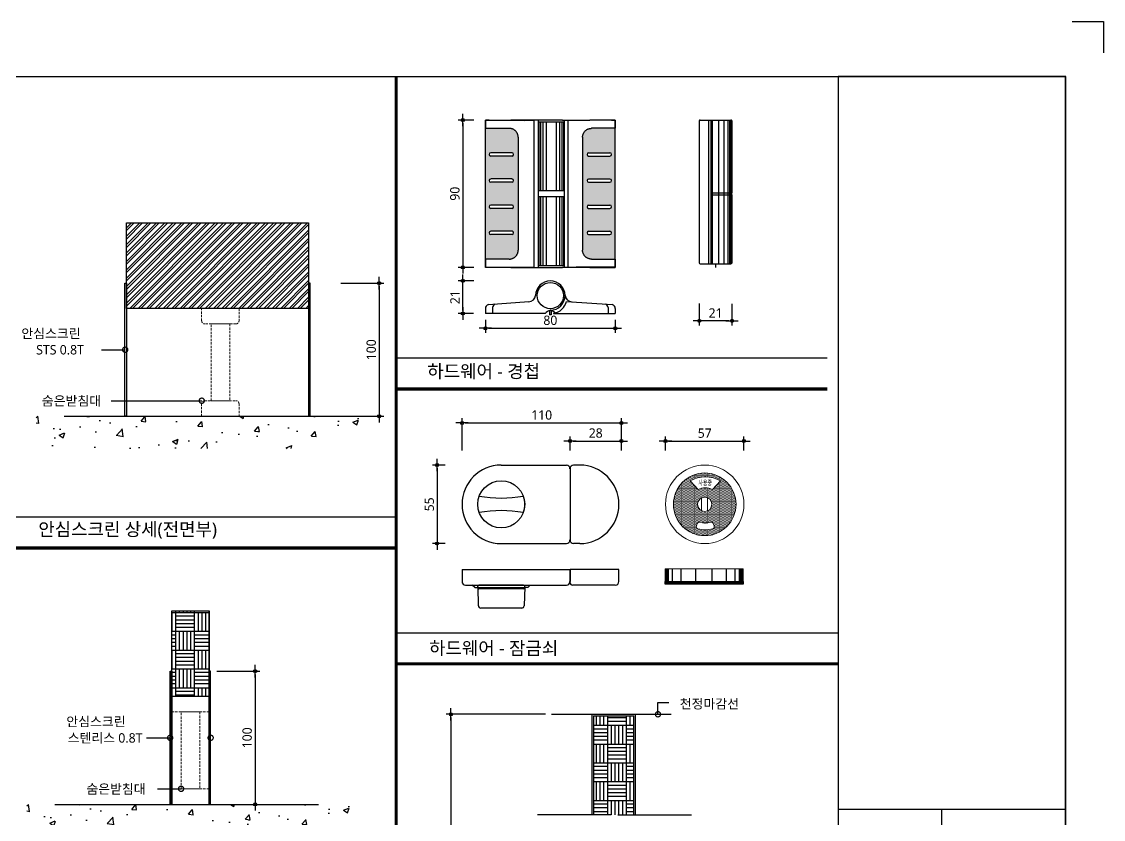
# Model space of a CAD drawing. Extents: x -256 to 8104, y -176 to 5714.
# Drawn here: x 4629 to 8104, y 3153 to 5714 of the extents above; entities that cross this region are included whole.
import ezdxf
from ezdxf.enums import TextEntityAlignment as Align

# ---------------------------------------------------------------- set-up
doc = ezdxf.new("R2010")
doc.units = 0
doc.header["$LTSCALE"] = 30
doc.linetypes.add('HIDDEN', pattern=[0.375, 0.25, -0.125])
doc.layers.get('0').update_dxf_attribs({"linetype": 'CONTINUOUS'})
doc.layers.get('DEFPOINTS').update_dxf_attribs({"linetype": 'CONTINUOUS'})
for name, color, linetype in [('02---제품선', 4, 'CONTINUOUS'), ('C', 2, 'CONTINUOUS'), ('curior-0Line', 252, 'CONTINUOUS'), ('DIM', 7, 'CONTINUOUS'), ('HAT', 8, 'CONTINUOUS'), ('HID', 9, 'HIDDEN'), ('TIT', 3, 'CONTINUOUS'), ('문자', 3, 'CONTINUOUS'), ('부자재', 4, 'CONTINUOUS'), ('잠금쇠(회전형)', 4, 'CONTINUOUS'), ('치수', 1, 'CONTINUOUS'), ('판넬', 2, 'CONTINUOUS'), ('해치', 8, 'CONTINUOUS')]:
    doc.layers.add(name, color=color, linetype=linetype)
doc.styles.add('HDW', font='gulim.ttc')
doc.styles.add('돋움', font='malgun.ttf')
doc.dimstyles.new('10', dxfattribs={"dimscale": 10, "dimtxt": 3, "dimasz": 1, "dimexe": 1.5, "dimexo": 2, "dimgap": 1, "dimtad": 1, "dimdec": 0, "dimlunit": 6, "dimtxsty": '돋움', "dimblk": 'DIMDOT', "dimcen": -1, "dimdle": 1.5, "dimclrt": 3, "dimazin": 3, "dimtfac": 1, "dimtdec": 0, "dimtix": 1, "dimtmove": 2, "dimatfit": 3, "dimldrblk": 'DIMDOT', "dimarcsym": 0})
pattern_1 = [(180, (100196.48, -5340.47), (-1e-14, -120.65), [60.325, -60.325]), (180, (100196.48, -5328.4), (-1e-14, -120.65), [60.325, -60.325]), (180, (100196.48, -5316.34), (-1e-14, -120.65), [60.325, -60.325]), (180, (100196.48, -5304.27), (-1e-14, -120.65), [60.325, -60.325]), (90, (100124.09, -5352.53), (-120.65, 7e-15), [60.325, -60.325]), (90, (100112.02, -5352.53), (-120.65, 7e-15), [60.325, -60.325]), (90, (100099.96, -5352.53), (-120.65, 7e-15), [60.325, -60.325]), (90, (100087.89, -5352.53), (-120.65, 7e-15), [60.325, -60.325]), (90, (100184.41, -5292.21), (-120.65, 7e-15), [60.325, -60.325]), (90, (100172.35, -5292.21), (-120.65, 7e-15), [60.325, -60.325]), (90, (100160.28, -5292.21), (-120.65, 7e-15), [60.325, -60.325]), (90, (100148.22, -5292.21), (-120.65, 7e-15), [60.325, -60.325]), (180, (100136.15, -5243.95), (-1e-14, -120.65), [60.325, -60.325]), (180, (100136.15, -5256.01), (-1e-14, -120.65), [60.325, -60.325]), (180, (100136.15, -5268.08), (-1e-14, -120.65), [60.325, -60.325]), (180, (100136.15, -5280.14), (-1e-14, -120.65), [60.325, -60.325]), (180, (100196.48, -5292.21), (-1e-14, -120.65), []), (90, (100136.15, -5352.53), (-120.65, 7e-15), []), (180, (100196.48, -5352.53), (-1e-14, -120.65), []), (270, (100196.48, -5231.88), (120.65, -2e-14), [])]

# ---------------------------------------------------------------- blocks, each defined once
blk = doc.blocks.new('DIMDOT')
at = {"linetype": 'Continuous'}
blk.add_line((-2, 0), (2, 0), dxfattribs=at)
for radius in [0.5, 0.25]:
    blk.add_circle((0, 0), radius, dxfattribs=at)
blk = doc.blocks.new('*D269')
at = {"layer": 'DEFPOINTS', "color": 0}
for p in [(114953, -751.2), (114441, -859.9), (114953, -859.9)]:
    blk.add_point(p, dxfattribs=at)
at = {"layer": 'DIM', "color": 0, "lineweight": -2, "ltscale": 10}
for p, q in [((114441, -839.9), (114441, -736.2)), ((114451, -751.2), (114943, -751.2)), ((114953, -839.9), (114953, -736.2))]:
    blk.add_line(p, q, dxfattribs=at)
at = {"layer": 'DIM', "color": 0, "lineweight": -2, "xscale": 10, "yscale": 10, "zscale": 10, "rotation": 180}
blk.add_blockref('DIMDOT', (114441, -751.2), dxfattribs=at)
at = {"layer": 'DIM', "color": 0, "lineweight": -2, "xscale": 10, "yscale": 10, "zscale": 10}
blk.add_blockref('DIMDOT', (114953, -751.2), dxfattribs=at)
at = {"layer": 'DIM', "color": 3, "insert": (114697, -725.7), "char_height": 30, "attachment_point": 5, "style": '돋움'}
blk.add_mtext('110', dxfattribs=at)
blk = doc.blocks.new('*D270')
at = {"layer": 'DEFPOINTS', "color": 0}
for p in [(114953, -809.2), (114788, -859.9), (114953, -859.9)]:
    blk.add_point(p, dxfattribs=at)
at = {"layer": 'DIM', "color": 0, "lineweight": -2, "ltscale": 10}
for p, q in [((114788, -839.9), (114788, -794.2)), ((114953, -839.9), (114953, -794.2)), ((114798, -809.2), (114943, -809.2))]:
    blk.add_line(p, q, dxfattribs=at)
at = {"layer": 'DIM', "color": 0, "lineweight": -2, "xscale": 10, "yscale": 10, "zscale": 10, "rotation": 180}
blk.add_blockref('DIMDOT', (114788, -809.2), dxfattribs=at)
at = {"layer": 'DIM', "color": 0, "lineweight": -2, "xscale": 10, "yscale": 10, "zscale": 10}
blk.add_blockref('DIMDOT', (114953, -809.2), dxfattribs=at)
at = {"layer": 'DIM', "color": 3, "insert": (114870.5, -783.7), "char_height": 30, "attachment_point": 5, "style": '돋움'}
blk.add_mtext('28', dxfattribs=at)
blk = doc.blocks.new('*D271')
at = {"layer": 'DEFPOINTS', "color": 0}
for p in [(115346.7, -809.2), (115094.7, -859.9), (115346.7, -859.9)]:
    blk.add_point(p, dxfattribs=at)
at = {"layer": 'DIM', "color": 0, "lineweight": -2, "ltscale": 10}
for p, q in [((115094.7, -839.9), (115094.7, -794.2)), ((115346.7, -839.9), (115346.7, -794.2)), ((115104.7, -809.2), (115336.7, -809.2))]:
    blk.add_line(p, q, dxfattribs=at)
at = {"layer": 'DIM', "color": 0, "lineweight": -2, "xscale": 10, "yscale": 10, "zscale": 10, "rotation": 180}
blk.add_blockref('DIMDOT', (115094.7, -809.2), dxfattribs=at)
at = {"layer": 'DIM', "color": 0, "lineweight": -2, "xscale": 10, "yscale": 10, "zscale": 10}
blk.add_blockref('DIMDOT', (115346.7, -809.2), dxfattribs=at)
at = {"layer": 'DIM', "color": 3, "insert": (115220.7, -784), "char_height": 30, "attachment_point": 5, "style": '돋움'}
blk.add_mtext('57', dxfattribs=at)
blk = doc.blocks.new('*D272')
at = {"layer": 'DEFPOINTS', "color": 0}
for p in [(114498.7, 221.5), (114443.6, -251.6), (114498.7, -251.6)]:
    blk.add_point(p, dxfattribs=at)
at = {"layer": 'DIM', "color": 0, "lineweight": -2, "ltscale": 10}
for p, q in [((114478.7, 221.5), (114428.6, 221.5)), ((114443.6, 211.5), (114443.6, -241.6)), ((114478.7, -251.6), (114428.6, -251.6))]:
    blk.add_line(p, q, dxfattribs=at)
at = {"layer": 'DIM', "color": 0, "lineweight": -2, "xscale": 10, "yscale": 10, "zscale": 10}
for p, rotation in [((114443.6, 221.5), 90), ((114443.6, -251.6), 270)]:
    blk.add_blockref('DIMDOT', p, dxfattribs=dict(at, rotation=rotation))
at = {"layer": 'DIM', "color": 3, "insert": (114418.1, -15.1), "char_height": 30, "attachment_point": 5, "rotation": 90, "style": '돋움'}
blk.add_mtext('90', dxfattribs=at)
blk = doc.blocks.new('*D273')
at = {"layer": 'DEFPOINTS', "color": 0}
for p in [(114516.2, -399.8), (114933.3, -399.8), (114933.3, -447.2)]:
    blk.add_point(p, dxfattribs=at)
at = {"layer": 'DIM', "color": 0, "lineweight": -2, "ltscale": 10}
for p, q in [((114516.2, -419.8), (114516.2, -462.2)), ((114526.2, -447.2), (114923.3, -447.2)), ((114933.3, -419.8), (114933.3, -462.2))]:
    blk.add_line(p, q, dxfattribs=at)
at = {"layer": 'DIM', "color": 0, "lineweight": -2, "xscale": 10, "yscale": 10, "zscale": 10, "rotation": 180}
blk.add_blockref('DIMDOT', (114516.2, -447.2), dxfattribs=at)
at = {"layer": 'DIM', "color": 0, "lineweight": -2, "xscale": 10, "yscale": 10, "zscale": 10}
blk.add_blockref('DIMDOT', (114933.3, -447.2), dxfattribs=at)
at = {"layer": 'DIM', "color": 3, "insert": (114724.8, -421.7), "char_height": 30, "attachment_point": 5, "style": '돋움'}
blk.add_mtext('80', dxfattribs=at)
blk = doc.blocks.new('*D274')
at = {"layer": 'DEFPOINTS', "color": 0}
for p in [(114443.6, -294.8), (114498.7, -294.8), (114497.9, -399.8)]:
    blk.add_point(p, dxfattribs=at)
at = {"layer": 'DIM', "color": 0, "lineweight": -2, "ltscale": 10}
for p, q in [((114478.7, -294.8), (114428.6, -294.8)), ((114443.6, -389.8), (114443.6, -304.8)), ((114477.9, -399.8), (114428.6, -399.8))]:
    blk.add_line(p, q, dxfattribs=at)
at = {"layer": 'DIM', "color": 0, "lineweight": -2, "xscale": 10, "yscale": 10, "zscale": 10}
for p, rotation in [((114443.6, -294.8), 90), ((114443.6, -399.8), 270)]:
    blk.add_blockref('DIMDOT', p, dxfattribs=dict(at, rotation=rotation))
at = {"layer": 'DIM', "color": 3, "insert": (114418.3, -347.3), "char_height": 30, "attachment_point": 5, "rotation": 90, "style": '돋움'}
blk.add_mtext('21', dxfattribs=at)
blk = doc.blocks.new('*D275')
at = {"layer": 'DEFPOINTS', "color": 0}
for p in [(115203.1, -347.7), (115308.1, -348.4), (115203.1, -423.3)]:
    blk.add_point(p, dxfattribs=at)
at = {"layer": 'DIM', "color": 0, "lineweight": -2, "ltscale": 10}
for p, q in [((115203.1, -367.7), (115203.1, -438.3)), ((115308.1, -368.4), (115308.1, -438.3)), ((115298.1, -423.3), (115213.1, -423.3))]:
    blk.add_line(p, q, dxfattribs=at)
at = {"layer": 'DIM', "color": 0, "lineweight": -2, "xscale": 10, "yscale": 10, "zscale": 10, "rotation": 180}
blk.add_blockref('DIMDOT', (115203.1, -423.3), dxfattribs=at)
at = {"layer": 'DIM', "color": 0, "lineweight": -2, "xscale": 10, "yscale": 10, "zscale": 10}
blk.add_blockref('DIMDOT', (115308.1, -423.3), dxfattribs=at)
at = {"layer": 'DIM', "color": 3, "insert": (115255.6, -398), "char_height": 30, "attachment_point": 5, "style": '돋움'}
blk.add_mtext('21', dxfattribs=at)
blk = doc.blocks.new('*D276')
at = {"layer": 'DEFPOINTS', "color": 0}
for p in [(114406.7, -886.4), (114361, -1138.4), (114406.7, -1138.4)]:
    blk.add_point(p, dxfattribs=at)
at = {"layer": 'DIM', "color": 0, "lineweight": -2, "ltscale": 10}
for p, q in [((114386.7, -886.4), (114346, -886.4)), ((114361, -896.4), (114361, -1128.4)), ((114386.7, -1138.4), (114346, -1138.4))]:
    blk.add_line(p, q, dxfattribs=at)
at = {"layer": 'DIM', "color": 0, "lineweight": -2, "xscale": 10, "yscale": 10, "zscale": 10}
for p, rotation in [((114361, -886.4), 90), ((114361, -1138.4), 270)]:
    blk.add_blockref('DIMDOT', p, dxfattribs=dict(at, rotation=rotation))
at = {"layer": 'DIM', "color": 3, "insert": (114335.8, -1012.4), "char_height": 30, "attachment_point": 5, "rotation": 90, "style": '돋움'}
blk.add_mtext('55', dxfattribs=at)
blk = doc.blocks.new('*D277')
at = {"layer": 'DEFPOINTS', "color": 0}
for p in [(114729.6, -1686.4), (114405.6, -4025.4), (114729.6, -4025.4)]:
    blk.add_point(p, dxfattribs=at)
at = {"layer": 'DIM', "color": 0, "lineweight": -2, "ltscale": 10}
for p, q in [((114709.6, -1686.4), (114390.6, -1686.4)), ((114405.6, -1696.4), (114405.6, -4015.4)), ((114709.6, -4025.4), (114390.6, -4025.4))]:
    blk.add_line(p, q, dxfattribs=at)
at = {"layer": 'DIM', "color": 0, "lineweight": -2, "xscale": 10, "yscale": 10, "zscale": 10}
for p, rotation in [((114405.6, -1686.4), 90), ((114405.6, -4025.4), 270)]:
    blk.add_blockref('DIMDOT', p, dxfattribs=dict(at, rotation=rotation))
at = {"layer": 'DIM', "color": 3, "insert": (114380.3, -2855.9), "char_height": 30, "attachment_point": 5, "rotation": 90, "style": '돋움'}
blk.add_mtext('VAR.', dxfattribs=at)
blk = doc.blocks.new('A$C13EB2441')
for p, q in [((0.837, 7.375), (0.837, 14.115)), ((0.837, 6.74), (0.837, 0))]:
    blk.add_line(p, q)
blk = doc.blocks.new('*D279')
at = {"layer": 'DEFPOINTS', "color": 0}
for p in [(113633.5, -1548.3), (113633.5, -1975.8), (113776.4, -1975.8)]:
    blk.add_point(p, dxfattribs=at)
at = {"layer": 'DIM', "color": 0, "lineweight": -2, "ltscale": 10}
for p, q in [((113653.5, -1548.3), (113791.4, -1548.3)), ((113776.4, -1558.3), (113776.4, -1965.8)), ((113653.5, -1975.8), (113791.4, -1975.8))]:
    blk.add_line(p, q, dxfattribs=at)
at = {"layer": 'DIM', "color": 0, "lineweight": -2, "xscale": 10, "yscale": 10, "zscale": 10}
for p, rotation in [((113776.4, -1548.3), 90), ((113776.4, -1975.8), 270)]:
    blk.add_blockref('DIMDOT', p, dxfattribs=dict(at, rotation=rotation))
at = {"layer": 'DIM', "color": 3, "insert": (113750.8, -1762.1), "char_height": 30, "attachment_point": 5, "rotation": 90, "style": '돋움'}
blk.add_mtext('100', dxfattribs=at)
blk = doc.blocks.new('_DOTSMALL')
at = {"color": 0, "linetype": 'ByBlock', "const_width": 0.5}
blk.add_lwpolyline([(-0.0625, 0, 1), (0.0625, 0, 1)], format="xyb", close=True, dxfattribs=at)
blk = doc.blocks.new('A$C63EC304E')
at = {"layer": '치수', "color": 1, "xscale": 2.5, "yscale": 2.5, "zscale": 2.5, "rotation": 234.3098741996962}
blk.add_blockref('_DOTSMALL', (0.31, 0.31), dxfattribs=at)
blk = doc.blocks.new('A$C2BC9653E')
at = {"layer": '치수', "xscale": 0.3333333333333333, "yscale": 0.3333333333333333, "zscale": 0.3333333333333333}
blk.add_blockref('A$C63EC304E', (0, 0), dxfattribs=at)
blk = doc.blocks.new('A$C7FC71301')
at = {"layer": '치수', "rotation": 180}
blk.add_blockref('A$C2BC9653E', (0.208, 0.208), dxfattribs=at)
blk = doc.blocks.new('A$C4A20372B')
at = {"layer": '치수'}
blk.add_blockref('A$C7FC71301', (0, 0), dxfattribs=at)
blk = doc.blocks.new('A$C566469F5')
at = {"layer": '치수'}
blk.add_blockref('A$C4A20372B', (0, 0), dxfattribs=at)
blk = doc.blocks.new('A$C7E317CD4')
at = {"layer": '해치', "xscale": 2, "yscale": 2, "zscale": 2}
blk.add_blockref('A$C566469F5', (0, 0), dxfattribs=at)
blk = doc.blocks.new('A$C601D7F27')
at = {"layer": '치수'}
blk.add_blockref('A$C7E317CD4', (0, 0), dxfattribs=at)
blk = doc.blocks.new('A$C38802C08')
at = {"layer": '치수'}
blk.add_blockref('A$C601D7F27', (0, 0), dxfattribs=at)
blk = doc.blocks.new('*D281')
at = {"layer": 'DEFPOINTS', "color": 0}
for p in [(114032.1, -302.2), (114032.1, -729.7), (114175, -729.7)]:
    blk.add_point(p, dxfattribs=at)
at = {"layer": 'DIM', "color": 0, "lineweight": -2, "ltscale": 10}
for p, q in [((114052.1, -302.2), (114190, -302.2)), ((114175, -312.2), (114175, -719.7)), ((114052.1, -729.7), (114190, -729.7))]:
    blk.add_line(p, q, dxfattribs=at)
at = {"layer": 'DIM', "color": 0, "lineweight": -2, "xscale": 10, "yscale": 10, "zscale": 10}
for p, rotation in [((114175, -302.2), 90), ((114175, -729.7), 270)]:
    blk.add_blockref('DIMDOT', p, dxfattribs=dict(at, rotation=rotation))
at = {"layer": 'DIM', "color": 3, "insert": (114149.4, -516), "char_height": 30, "attachment_point": 5, "rotation": 90, "style": '돋움'}
blk.add_mtext('100', dxfattribs=at)
blk = doc.blocks.new('STS_10', base_point=(108397.3, -5176.8))
h = blk.add_hatch()
h.set_pattern_fill('ANSI31', color=2, style=0)
h.set_pattern_definition([(45, (111613.9926, -3512.5427), (-2.245064, 2.245064), [])])
h.paths.add_polyline_path([(113508.5, -1548.3), (113503.5, -1548.3), (113503.5, -1760, -1), (113503.5, -1764.1), (113503.5, -1975.8), (113508.5, -1975.8)])
h.paths.add_polyline_path([(113633.5, -1764.1, -1), (113633.5, -1760), (113633.5, -1548.3), (113628.5, -1548.3), (113628.5, -1975.8), (113633.5, -1975.8)])
at = {"layer": 'HAT'}
h = blk.add_hatch(dxfattribs=at)
h.set_pattern_fill('ANSI32', color=256, scale=2, style=0)
h.set_pattern_definition([(45, (100105.73, -5361.366), (-13.470384, 13.470384), []), (45, (100114.71, -5361.366), (-13.470384, 13.470384), [])])
h.paths.add_polyline_path([(113362.7, -108.5), (113948, -108.5), (113948, -383.1), (113362.7, -383.1)])
at = {"layer": '해치'}
h = blk.add_hatch(dxfattribs=at)
h.set_pattern_fill('DOTS', color=256, scale=2.628474)
h.set_pattern_definition([(0, (111554.5, 556.5093), (2.086351, 4.172702), [0, -4.172702])])
edge = h.paths.add_edge_path()
edge.add_line((114516.7, -225.1), (114516.8, -225.1))
edge.add_spline(control_points=[(114516.8, -225.1), (114517, -225.1), (114528.6, -225.1)], knot_values=[-0.724312, -0.724312, -0.724312, 0.724312, 0.724312, 0.724312], weights=[1, 0.748956, 1], degree=2, periodic=0)
edge.add_line((114528.6, -225.1), (114592.5, -225.1))
edge.add_spline(control_points=[(114592.5, -225.1), (114621.4, -225.1), (114621.4, -196.2)], knot_values=[-1.570796, -1.570796, -1.570796, 0, 0, 0], weights=[1, 0.707107, 1], degree=2, periodic=0)
edge.add_line((114621.4, -196.2), (114621.4, 166))
edge.add_spline(control_points=[(114621.4, 166), (114621.4, 194.9), (114592.5, 194.9)], knot_values=[0, 0, 0, 1.570796, 1.570796, 1.570796], weights=[1, 0.707107, 1], degree=2, periodic=0)
edge.add_line((114592.5, 194.9), (114528.6, 194.9))
edge.add_spline(control_points=[(114528.6, 194.9), (114517, 194.9), (114516.8, 194.9)], knot_values=[-0.724312, -0.724312, -0.724312, 0.724312, 0.724312, 0.724312], weights=[1, 0.748956, 1], degree=2, periodic=0)
edge.add_line((114516.7, 194.9), (114516.7, -225.1))
h.paths.add_polyline_path([(114601.6, 116.2, -0.414214), (114606.9, 110.9, -0.414214), (114601.6, 105.7), (114533.3, 105.7, -0.414214), (114528, 110.9, -0.414214), (114533.3, 116.2)], flags=16)
h.paths.add_polyline_path([(114601.6, 32.2, -0.414214), (114606.9, 26.9, -0.414214), (114601.6, 21.7), (114533.3, 21.7, -0.414214), (114528, 26.9, -0.414214), (114533.3, 32.2)], flags=16)
h.paths.add_polyline_path([(114601.6, -51.8, -0.414214), (114606.9, -57.1, -0.414214), (114601.6, -62.3), (114533.3, -62.3, -0.414214), (114528, -57.1, -0.414214), (114533.3, -51.8)], flags=16)
h.paths.add_polyline_path([(114601.6, -135.8, -0.414214), (114606.9, -141.1, -0.414214), (114601.6, -146.3), (114533.3, -146.3, -0.414214), (114528, -141.1, -0.414214), (114533.3, -135.8)], flags=16)
h = blk.add_hatch(dxfattribs=at)
h.set_pattern_fill('DOTS', color=256, scale=2.628474)
h.set_pattern_definition([(0, (111079.8828, 556.5093), (2.086351, 4.1727023), [0, -4.1727023])])
edge = h.paths.add_edge_path()
edge.add_spline(control_points=[(114828.2, 166), (114828.2, 194.9), (114857.1, 194.9)], knot_values=[0, 0, 0, 1.570796, 1.570796, 1.570796], weights=[1, 0.707107, 1], degree=2, periodic=0)
edge.add_line((114857.1, 194.9), (114921, 194.9))
edge.add_spline(control_points=[(114921, 194.9), (114932.5, 194.9), (114932.7, 194.9)], knot_values=[-0.724312, -0.724312, -0.724312, 0.724312, 0.724312, 0.724312], weights=[1, 0.748956, 1], degree=2, periodic=0)
edge.add_line((114932.8, 194.9), (114932.8, -225.1))
edge.add_line((114932.8, -225.1), (114932.7, -225.1))
edge.add_spline(control_points=[(114932.7, -225.1), (114932.5, -225.1), (114921, -225.1)], knot_values=[-0.724312, -0.724312, -0.724312, 0.724312, 0.724312, 0.724312], weights=[1, 0.748956, 1], degree=2, periodic=0)
edge.add_line((114921, -225.1), (114857.1, -225.1))
edge.add_spline(control_points=[(114857.1, -225.1), (114828.2, -225.1), (114828.2, -196.2)], knot_values=[-1.570796, -1.570796, -1.570796, 0, 0, 0], weights=[1, 0.707107, 1], degree=2, periodic=0)
edge.add_line((114828.2, -196.2), (114828.2, 166))
h.paths.add_polyline_path([(114847.9, 116.2, 0.414214), (114842.7, 110.9, 0.414214), (114847.9, 105.7), (114916.3, 105.7, 0.414214), (114921.5, 110.9, 0.414214), (114916.3, 116.2)], flags=16)
h.paths.add_polyline_path([(114847.9, 32.2, 0.414214), (114842.7, 26.9, 0.414214), (114847.9, 21.7), (114916.3, 21.7, 0.414214), (114921.5, 26.9, 0.414214), (114916.3, 32.2)], flags=16)
h.paths.add_polyline_path([(114847.9, -51.8, 0.414214), (114842.7, -57.1, 0.414214), (114847.9, -62.3), (114916.3, -62.3, 0.414214), (114921.5, -57.1, 0.414214), (114916.3, -51.8)], flags=16)
h.paths.add_polyline_path([(114847.9, -135.8, 0.414214), (114842.7, -141.1, 0.414214), (114847.9, -146.3), (114916.3, -146.3, 0.414214), (114921.5, -141.1, 0.414214), (114916.3, -135.8)], flags=16)
h = blk.add_hatch(dxfattribs=at)
h.set_pattern_fill('AR-CONC', color=256, style=0)
h.set_pattern_definition([(50, (111643.9, -2266.46), (182.185, -15.939), [19.05, -209.55]), (355, (111643.9, -2266.46), (-35.243, 191.057), [15.24, -167.64]), (100.451, (111659.08, -2267.79), (146.943, 175.117), [16.19, -178.09]), (46.184, (111643.9, -2215.66), (271.079, -42.042), [28.575, -314.325]), (96.636, (111666.5, -2219.16), (237.404, 247.426), [24.285, -267.135]), (351.184, (111643.9, -2215.66), (237.405, 247.425), [22.86, -251.46]), (21, (111669.3, -2228.36), (151.615, -102.2655), [19.05, -209.55]), (326, (111669.3, -2228.36), (61.802, 184.188), [15.24, -167.64]), (71.4514, (111681.93, -2236.88), (213.416, 81.923), [16.19, -178.09]), (37.5, (111643.9, -2266.46), (3.0886, 84.555), [0, -165.608, 0, -170.18, 0, -168.275]), (7.5, (111643.9, -2266.46), (66.8197, 100.1806), [0, -97.028, 0, -161.798, 0, -64.135]), (327.5, (111587.255, -2266.46), (135.5906, -5.7287), [0, -63.5, 0, -198.12, 0, -262.89]), (317.5, (111561.85, -2266.46), (148.129, 25.4265), [0, -82.55, 0, -131.572, 0, -186.69])])
h.paths.add_polyline_path([(114123.5, -832.7), (114123.5, -729.7), (113073.3, -729.7), (113073.3, -832.7)])
h = blk.add_hatch(dxfattribs=at)
h.set_pattern_fill('DOTS', color=256, scale=2.628474)
h.set_pattern_definition([(0, (109526.6946, -4469.768), (2.086351, 4.1727023), [0, -4.1727023])])
h.paths.add_polyline_path([(115321.4, -1012.4, 1), (115120.1, -1012.4, 1)])
h.paths.add_polyline_path([(115197.8, -1012.4, -1), (115243.7, -1012.4, -1)], flags=16)
h.paths.add_polyline_path([(115245.5, -965.1, 0.250537), (115199.6, -965.1), (115173.7, -936.7, -0.258173), (115271.3, -936.7)], flags=16)
h.paths.add_polyline_path([(115248.1, -1073.9), (115251, -1082, -0.437988), (115246.1, -1091.1, -0.127495), (115198.9, -1091.1, -0.437988), (115194, -1082), (115196.9, -1073.9, -0.407197), (115205.6, -1069.5, 0.156299), (115239.4, -1069.5, -0.407197)], flags=16)
h.paths.add_polyline_path([(115195.5, -957.3), (115248.9, -957.3), (115248.9, -929.8), (115195.5, -929.8)], flags=8)
h = blk.add_hatch(dxfattribs=at)
h.set_pattern_fill('WDFLR08', color=256, scale=0.5)
h.set_pattern_definition(pattern_1)
h.paths.add_polyline_path([(113628.5, -1354.5), (113508.5, -1354.5), (113508.5, -1629.2), (113628.5, -1629.2), (113628.5, -1548.3)])
h = blk.add_hatch(dxfattribs=at)
h.set_pattern_fill('WDFLR08', color=256, scale=0.5)
h.set_pattern_definition(pattern_1)
h.paths.add_polyline_path([(114919.9, -2009.4), (114942.1, -2009.4), (114993.4, -2009.4), (114993.4, -1691.4), (114863.4, -1691.4), (114863.4, -2009.4)])
h = blk.add_hatch(dxfattribs=at)
h.set_pattern_fill('AR-CONC', color=256, style=0)
h.set_pattern_definition([(50, (111614, -3512.54), (182.185, -15.939), [19.05, -209.55]), (355, (111614, -3512.54), (-35.243, 191.057), [15.24, -167.64]), (100.451, (111629.17, -3513.87), (146.943, 175.117), [16.19, -178.09]), (46.184, (111614, -3461.74), (271.079, -42.042), [28.575, -314.325]), (96.636, (111636.58, -3465.25), (237.404, 247.426), [24.285, -267.135]), (351.184, (111614, -3461.74), (237.405, 247.425), [22.86, -251.46]), (21, (111639.4, -3474.44), (151.615, -102.2655), [19.05, -209.55]), (326, (111639.4, -3474.44), (61.802, 184.188), [15.24, -167.64]), (71.4514, (111652.03, -3482.96), (213.416, 81.923), [16.19, -178.09]), (37.5, (111613.99, -3512.54), (3.0886, 84.555), [0, -165.608, 0, -170.18, 0, -168.275]), (7.5, (111613.99, -3512.54), (66.8197, 100.1806), [0, -97.028, 0, -161.798, 0, -64.135]), (327.5, (111557.35, -3512.54), (135.5906, -5.7287), [0, -63.5, 0, -198.12, 0, -262.89]), (317.5, (111531.95, -3512.54), (148.129, 25.4265), [0, -82.55, 0, -131.572, 0, -186.69])])
h.paths.add_polyline_path([(114093.6, -2078.8), (114093.6, -1975.8), (113043.4, -1975.8), (113043.4, -2078.8)])
at = {"color": 2}
for p, q in [((116401.5, 537.5), (116501.5, 537.5)), ((116401.5, 537.5), (116501.5, 537.5)), ((116401.5, 537.5), (116501.5, 537.5)), ((116501.5, 537.5), (116501.5, 437.5)), ((116501.5, 537.5), (116501.5, 437.5)), ((116501.5, 537.5), (116501.5, 437.5)), ((115255.6, -240.1), (115255.6, -251.6)), ((113162.6, -729.7), (114052.1, -729.7)), ((114728.9, -1686.4), (115113.4, -1686.4)), ((113132.7, -1975.8), (113980.4, -1975.8))]:
    blk.add_line(p, q, dxfattribs=at)
at = {"color": 8}
for p, q in [((114229.3, -542), (115614.5, -542)), ((110881.5, -1052.6), (114229.3, -1052.6)), ((114229.3, -1424.8), (115649, -1424.8))]:
    blk.add_line(p, q, dxfattribs=at)
at = {"color": 2}
for points in [[(108396.6, 361.6), (115649, 361.6), (115649, -5176.7), (108396.6, -5176.7)], [(108396.6, 361.6), (115649, 361.6), (115649, -5176.7), (108396.6, -5176.7)], [(108396.6, 361.6), (116378.5, 361.6), (116378.5, -5176.7), (108396.6, -5176.7)], [(113357.7, -302.2), (113362.7, -302.2), (113362.7, -729.7), (113357.7, -729.7)], [(113953, -302.2), (113948, -302.2), (113948, -729.7), (113953, -729.7)], [(113503.5, -1548.3), (113508.5, -1548.3), (113508.5, -1975.8), (113503.5, -1975.8)], [(113633.5, -1548.3), (113628.5, -1548.3), (113628.5, -1975.8), (113633.5, -1975.8)]]:
    blk.add_lwpolyline(points, close=True, dxfattribs=at)
at = {"color": 8, "const_width": 10}
for points in [[(114229.3, -5176.7), (114229.3, 361.6)], [(114229.3, -642), (115614.5, -642)], [(110881.5, -1152.6), (114229.3, -1152.6)], [(114229.3, -1524.8), (115649, -1524.8)]]:
    blk.add_lwpolyline(points, dxfattribs=at)
at = {"layer": '02---제품선'}
for p, q in [((114567, -886.4), (114776.3, -886.4)), ((114788, -898.1), (114788, -1126.8)), ((114788, -898.1), (114788, -1126.8)), ((114819, -886.4), (114799.6, -886.4)), ((114567, -1138.4), (114776.3, -1138.4)), ((114819, -1138.4), (114799.6, -1138.4)), ((114441, -1221.4), (114788, -1221.4)), ((114441, -1221.4), (114441, -1260.2)), ((114788, -1221.4), (114788, -1260.2)), ((114945, -1221.4), (114788, -1221.4)), ((114788, -1264.1), (114788, -1221.4)), ((114945, -1260.2), (114945, -1221.4)), ((114452.6, -1271.8), (114473.9, -1271.8)), ((114473.9, -1271.8), (114660, -1271.8)), ((114481.7, -1279.6), (114473.9, -1271.8)), ((114481.7, -1279.6), (114489.5, -1279.6)), ((114489.5, -1279.6), (114644.5, -1279.6)), ((114491.3, -1277.6), (114493.4, -1338)), ((114491.4, -1279.6), (114491.4, -1275.7)), ((114638.7, -1271.8), (114495.3, -1271.8)), ((114638.7, -1283.4), (114495.3, -1283.4)), ((114642.7, -1277.6), (114640.6, -1338)), ((114642.6, -1279.6), (114642.6, -1275.7)), ((114652.3, -1279.6), (114644.5, -1279.6)), ((114652.3, -1279.6), (114660, -1271.8)), ((114660, -1271.8), (114776.3, -1271.8)), ((114933.4, -1271.8), (114795.7, -1271.8)), ((114632.8, -1345.5), (114501.2, -1345.5))]:
    blk.add_line(p, q, dxfattribs=at)
blk.add_circle((114567, -1012.4), 75.6, dxfattribs=at)
blk.add_circle((114567, -1012.4), 75.6, dxfattribs=at)
for centre, radius, start, end in [((114567, -1012.4), 126, 90, 180), ((114776.3, -898.1), 11.6, 0, 90), ((114799.6, -898.1), 11.6, 90, 180), ((114819, -1012.4), 126, 0, 90), ((114567, -575.6), 416.6, 260.2031, 279.7969), ((114567, -1012.4), 75.6, 340.7512, 19.2488), ((114567, -1012.4), 126, 180, 270), ((114567, -1449.2), 416.6, 80.2031, 99.7969), ((114819, -1012.4), 126, 270, 0), ((114776.3, -1126.8), 11.6, 270, 0), ((114799.6, -1126.8), 11.6, 180, 270), ((114452.6, -1260.2), 11.6, 180, 270), ((114495.3, -1275.7), 3.88, 90, 180), ((114495.3, -1279.6), 3.88, 180, 270), ((114638.7, -1275.7), 3.88, 0, 90), ((114638.7, -1279.6), 3.88, 270, 0), ((114776.3, -1260.2), 11.6, 270, 0), ((114795.7, -1264.1), 7.75, 180, 270), ((114933.4, -1260.2), 11.6, 270, 0), ((114501.2, -1337.7), 7.75, 182, 270), ((114632.8, -1337.7), 7.75, 270, 358)]:
    blk.add_arc(centre, radius, start, end, dxfattribs=at)
at = {"layer": 'C'}
for p, q in [((114863.4, -1691.4), (114863.4, -2009.4)), ((114863.4, -1691.4), (114993.4, -1691.4)), ((114993.4, -2009.4), (114993.4, -1691.4))]:
    blk.add_line(p, q, dxfattribs=at)
at = {"layer": 'curior-0Line'}
for p, q in [((115649, 361.6), (115649, -5175.9)), ((115649.3, -1990.8), (116381.4, -1990.8)), ((115981.6, -1990.8), (115981.6, -2544.6))]:
    blk.add_line(p, q, dxfattribs=at)
blk.add_lwpolyline([(116381.4, 361.6), (115649, 361.6), (115649, -5176.7), (116381.4, -5176.7)], close=True, dxfattribs=at)
at = {"layer": 'HID', "lineweight": 15}
for points in [[(113604.6, -383.1), (113724.6, -383.1), (113724.6, -423.1, -0.414214), (113714.6, -433.1), (113614.6, -433.1, -0.414214), (113604.6, -423.1)], [(113614.6, -679.7), (113714.6, -679.7, -0.414214), (113724.6, -689.7), (113724.6, -729.7), (113604.6, -729.7), (113604.6, -689.7, -0.414214)]]:
    blk.add_lwpolyline(points, format="xyb", close=True, dxfattribs=at)
for points in [[(113634.6, -433.1), (113694.6, -433.1), (113694.6, -679.7), (113634.6, -679.7)], [(113508.5, -1629.2), (113628.5, -1629.2), (113628.5, -1679.2), (113508.5, -1679.2)], [(113538.5, -1679.2), (113598.5, -1679.2), (113598.5, -1925.8), (113538.5, -1925.8)], [(113508.5, -1925.8), (113628.5, -1925.8), (113628.5, -1975.8), (113508.5, -1975.8)]]:
    blk.add_lwpolyline(points, close=True, dxfattribs=at)
at = {"layer": '부자재'}
for p, q in [((114516.2, 221.5), (114597.6, 221.5)), ((114516.2, -251.6), (114516.2, 221.5)), ((114516.2, 221.5), (114516.8, 220.9)), ((114516.8, 220.9), (114516.8, 194.9)), ((114528.6, 220.7), (114642.2, 220.5)), ((114597.8, 221.4), (114597.6, 221.5)), ((114685.3, 221.4), (114597.8, 221.4)), ((114672.7, -250.4), (114672.7, 220.3)), ((114685.3, 221.4), (114685.3, -251.5)), ((114685.3, 221.4), (114685.4, 221.4)), ((114764.2, 221.4), (114851.7, 221.4)), ((114769.5, 221.4), (114769.5, -251.5)), ((114782, -250.4), (114782, 220.3)), ((114921, 220.7), (114807.4, 220.5)), ((114851.7, 221.4), (114851.9, 221.5)), ((114933.3, 221.5), (114851.9, 221.5)), ((114933.3, 221.5), (114932.7, 220.9)), ((114932.7, 220.9), (114932.7, 194.9)), ((114933.3, -251.6), (114933.3, 221.5)), ((115203.1, 218.5), (115203.1, -237.1)), ((115206.1, 221.5), (115305.1, 221.5)), ((115233.1, 221.5), (115233.1, -240.1)), ((115240.7, 221.5), (115240.7, -240.1)), ((115308.1, 218.5), (115308.1, -12.2)), ((114516.7, -225.1), (114516.7, 194.9)), ((114516.7, 194.9), (114516.8, 194.9)), ((114528.6, 194.9), (114592.5, 194.9)), ((114921, 194.9), (114857.1, 194.9)), ((114932.8, 194.9), (114932.7, 194.9)), ((114932.8, -225.1), (114932.8, 194.9)), ((114621.4, 166), (114621.4, -196.2)), ((114828.2, 166), (114828.2, -196.2)), ((114685.5, -11.5), (114685.5, -18.8)), ((115240.7, -12.2), (115308.1, -12.2)), ((115240.7, -18.2), (115308.1, -18.2)), ((115307.2, -12.2), (115307.2, -18.2)), ((115308.1, -18.2), (115308.1, -237.1)), ((114516.8, -225.1), (114516.7, -225.1)), ((114516.8, -225.1), (114516.8, -251.1)), ((114592.5, -225.1), (114528.6, -225.1)), ((114857.1, -225.1), (114921, -225.1)), ((114932.7, -225.1), (114932.8, -225.1)), ((114932.7, -225.1), (114932.7, -251.1)), ((115206.1, -240.1), (115305.1, -240.1)), ((114516.8, -251.1), (114516.2, -251.6)), ((114597.6, -251.6), (114516.2, -251.6)), ((114528.6, -250.9), (114642.2, -250.6)), ((114597.8, -251.5), (114597.6, -251.6)), ((114597.8, -251.5), (114685.3, -251.5)), ((114851.7, -251.5), (114764.2, -251.5)), ((114921, -250.9), (114807.4, -250.6)), ((114851.7, -251.5), (114851.9, -251.6)), ((114851.9, -251.6), (114933.3, -251.6)), ((114932.7, -251.1), (114933.3, -251.6)), ((114655.6, -362.3), (114526, -371.4)), ((114538.7, -380.2), (114538.7, -399.8)), ((114776.3, -360.8), (114923.3, -371.3)), ((114910.8, -380.2), (114910.8, -399.8)), ((114516.2, -383.3), (114516.2, -399.8)), ((114708, -399.8), (114516.2, -399.8)), ((114722.5, -389.9), (114722.5, -404.3)), ((114727, -404.3), (114722.5, -404.3)), ((114727, -389.9), (114727, -404.3)), ((114735.4, -399), (114735.4, -399.8)), ((114735.4, -399.8), (114933.3, -399.8)), ((114933.3, -383.3), (114933.3, -399.8))]:
    blk.add_line(p, q, dxfattribs=at)
blk.add_circle((114724.8, -342.1), 42.1, dxfattribs=at)
for centre, radius, start, end in [((115206.1, 218.5), 3, 90, 180), ((115305.1, 218.5), 3, 0, 90), ((115206.1, -237.1), 3, 180, 270), ((115305.1, -237.1), 3, 270, 0), ((114724.8, -342.1), 47.2, 270, 180), ((114654.4, -339), 23.3, 272.9231, 352.4724), ((114795.1, -339), 23.3, 187.5276, 267.0769), ((114528.8, -383.6), 12.6, 101.7765, 181.6712), ((114554.1, -384.5), 15.9, 113.4077, 164.5497), ((114726.4, -348.4), 51.5, 280.084, 345.9792), ((114895.5, -384.5), 15.9, 15.4503, 67.3004), ((114920.7, -383.6), 12.6, 358.3288, 78.2235), ((114731.2, -418.3), 29.6, 102.5267, 141.5475), ((114718.3, -418.3), 29.6, 43.1003, 77.4733)]:
    blk.add_arc(centre, radius, start, end, dxfattribs=at)
for points, weights in [([(114528.6, 220.7), (114517, 220.7), (114516.8, 220.9)], [1, 0.748955720789, 1]), ([(114672.7, 220.3), (114659.2, 220.5), (114642.2, 220.5)], [1, 0.964784765128, 1]), ([(114685.3, 221.4), (114685.3, 221.4), (114685.4, 221.4)], [1, 0.999924701899, 1]), ([(114921, 220.7), (114932.5, 220.7), (114932.7, 220.9)], [1, 0.748955720789, 1]), ([(114516.8, 194.9), (114517, 194.9), (114528.6, 194.9)], [1, 0.748955720789, 1]), ([(114621.4, 166), (114621.4, 194.9), (114592.5, 194.9)], [1, 0.707106781187, 1]), ([(114828.2, 166), (114828.2, 194.9), (114857.1, 194.9)], [1, 0.707106781187, 1]), ([(114932.7, 194.9), (114932.5, 194.9), (114921, 194.9)], [1, 0.748955720789, 1]), ([(114685.3, -18.8), (114685.3, -18.8), (114685.4, -18.8)], [1, 0.999862102782, 1]), ([(114592.5, -225.1), (114621.4, -225.1), (114621.4, -196.2)], [1, 0.707106781187, 1]), ([(114857.1, -225.1), (114828.2, -225.1), (114828.2, -196.2)], [1, 0.707106781187, 1]), ([(114528.6, -225.1), (114517, -225.1), (114516.8, -225.1)], [1, 0.748955720789, 1]), ([(114921, -225.1), (114932.5, -225.1), (114932.7, -225.1)], [1, 0.748955720789, 1]), ([(114516.8, -251.1), (114517, -250.9), (114528.6, -250.9)], [1, 0.748955720789, 1]), ([(114642.2, -250.6), (114659.2, -250.6), (114672.7, -250.4)], [1, 0.964784765128, 1]), ([(114685.4, -251.7), (114685.3, -251.7), (114685.3, -251.7)], [1, 0.999734260157, 1]), ([(114932.7, -251.1), (114932.5, -250.9), (114921, -250.9)], [1, 0.748955720789, 1])]:
    blk.add_rational_spline(points, weights, degree=2, dxfattribs=at)
for points, weights, knots in [([(114764.2, 221.4), (114764.2, 221.4), (114724.8, 221.4), (114685.3, 221.4), (114685.3, 221.4)], [1, 0.707106781186, 1, 0.707106781186, 1], [-1.570796, -1.570796, -1.570796, 0, 0, 1.570796, 1.570796, 1.570796]), ([(114685.3, 216.1), (114698, 216.1), (114724.8, 216.1), (114769.5, 216.1), (114769.5, 216.1)], [0.872453400774, 0.800943102543, 1, 0.707106781186, 1], [-1.067549, -1.067549, -1.067549, 0, 0, 1.570796, 1.570796, 1.570796]), ([(114769.5, -6.2), (114769.5, -6.2), (114729.4, -6.2), (114699.5, -6.2), (114685.3, -6.2)], [1, 0.742797744768, 1, 0.794611058848, 0.917248923756], [-1.467114, -1.467114, -1.467114, 0, 0, 1.171564, 1.171564, 1.171564]), ([(114685.3, -24.1), (114696.5, -24.1), (114720.1, -24.1), (114760.2, -24.1), (114768.5, -24.1)], [0.884455168565, 0.830422605945, 1, 0.742797744768, 1], [-0.967291, -0.967291, -0.967291, 0, 0, 1.467114, 1.467114, 1.467114]), ([(114769.5, -246.5), (114769.5, -246.5), (114724.8, -246.5), (114698, -246.5), (114685.3, -246.5)], [1, 0.707106781186, 1, 0.800943102543, 0.872453400774], [-1.570796, -1.570796, -1.570796, 0, 0, 1.067549, 1.067549, 1.067549]), ([(114685.3, -251.7), (114685.3, -251.7), (114724.8, -251.7), (114764.2, -251.7), (114764.2, -251.7)], [1, 0.707106781186, 1, 0.707106781186, 1], [-1.570796, -1.570796, -1.570796, 0, 0, 1.570796, 1.570796, 1.570796])]:
    blk.add_rational_spline(points, weights, degree=2, knots=knots, dxfattribs=at)
blk.add_open_spline([(114685.5, -11.5), (114685.5, -11.5), (114685.5, -11.5), (114685.5, -11.5), (114685.4, -11.5), (114685.3, -11.5)], degree=3, knots=[-0.00189331, -0.00189331, -0.00189331, -0.00189331, 0, 0, 0.05421316, 0.05421316, 0.05421316, 0.05421316], dxfattribs=at)
at = {"layer": '잠금쇠(회전형)', "linetype": 'Continuous', "lineweight": 15}
for p, q in [((115173.7, -936.7), (115199.6, -965.1)), ((115271.3, -936.7), (115245.5, -965.1)), ((115210.7, -991.7), (115210.7, -1032.9)), ((115229.8, -992.1), (115229.8, -1033.3)), ((115196.9, -1073.9), (115194, -1082)), ((115248.1, -1073.9), (115251, -1082)), ((115094, -1219.9), (115344.3, -1219.9)), ((115094, -1219.9), (115094, -1260.2)), ((115094.7, -1219.9), (115094.7, -1260.2)), ((115344.3, -1219.9), (115344.3, -1260.2)), ((115093.1, -1260.2), (115345.1, -1260.2)), ((115093.1, -1267.9), (115093.1, -1260.2)), ((115093.1, -1267.6), (115345.1, -1267.6)), ((115345.1, -1267.9), (115345.1, -1260.2))]:
    blk.add_line(p, q, dxfattribs=at)
for radius in [126, 100.6, 22.9]:
    blk.add_circle((115220.7, -1012.4), radius, dxfattribs=at)
for centre, radius, start, end in [((115222.5, -1024.9), 100.7, 61.0478, 118.9522), ((115222.5, -1008.1), 48.7, 61.8696, 118.1304), ((115203.5, -1076.2), 7, 72.2332, 160.8571), ((115222.5, -1016.8), 55.3, 252.2332, 287.7668), ((115241.5, -1076.2), 7, 19.1429, 107.7668), ((115200.7, -1084.3), 7, 160.8571, 255.4685), ((115222.5, -1000), 94.1, 255.4685, 284.5315), ((115244.4, -1084.3), 7, 284.5315, 19.1429)]:
    blk.add_arc(centre, radius, start, end, dxfattribs=at)
at = {"layer": '치수'}
for p, q in [((113282.8, -516), (113358.9, -516)), ((113313.4, -679.7), (113604.8, -679.7)), ((115070.6, -1686.3), (115070.6, -1649.2)), ((115070.6, -1649.2), (115105.7, -1649.2)), ((113427.4, -1762.1), (113503.5, -1762.1)), ((113462.4, -1925.8), (113538.5, -1925.8))]:
    blk.add_line(p, q, dxfattribs=at)
at = {"layer": '판넬', "color": 1}
for p, q in [((113508.5, -1975.8), (113508.5, -1354.5)), ((113628.5, -1975.8), (113628.5, -1354.5)), ((114858.4, -1686.4), (114858.4, -2009.4)), ((114998.4, -2009.4), (114998.4, -1686.4))]:
    blk.add_line(p, q, dxfattribs=at)
for points in [[(113362.7, -108.5), (113948, -108.5), (113948, -383.1), (113362.7, -383.1)], [(113508.5, -1354.5), (113628.5, -1354.5), (113628.5, -1629.2), (113508.5, -1629.2)]]:
    blk.add_lwpolyline(points, close=True, dxfattribs=at)
at = {"layer": '해치'}
for p, q in [((114688, 216.1), (114688, -6.2)), ((114693.2, 216.1), (114693.2, -6.2)), ((114701.1, 216.1), (114701.1, -6.2)), ((114711.6, 216.1), (114711.6, -6.2)), ((114743.2, 216.1), (114743.2, -6.2)), ((114753.7, 216.1), (114753.7, -6.2)), ((114761.6, 216.1), (114761.6, -6.2)), ((114766.8, 216.1), (114766.8, -6.2)), ((115245.3, -240.1), (115245.3, 221.5)), ((115266.2, -240.1), (115266.2, 221.5)), ((115283.3, -240.1), (115283.3, 221.5)), ((115295.8, -240.1), (115295.8, 221.5)), ((115301.4, -240.1), (115301.4, 221.5)), ((115304.3, -240.1), (115304.3, 221.5)), ((115306.2, -240.1), (115306.2, 221.5)), ((115307.3, -240.1), (115307.3, 221.5)), ((115307.7, -12.2), (115307.7, 221.5)), ((115308, -12.2), (115308, 221.5)), ((114601.6, 116.2), (114533.3, 116.2)), ((114601.6, 105.7), (114533.3, 105.7)), ((114847.9, 116.2), (114916.3, 116.2)), ((114847.9, 105.7), (114916.3, 105.7)), ((114601.6, 32.2), (114533.3, 32.2)), ((114601.6, 21.7), (114533.3, 21.7)), ((114847.9, 32.2), (114916.3, 32.2)), ((114847.9, 21.7), (114916.3, 21.7)), ((114688, -24.1), (114688, -246.5)), ((114693.2, -24.1), (114693.2, -246.5)), ((114701.1, -24.1), (114701.1, -246.5)), ((114711.6, -24.1), (114711.6, -246.5)), ((114743.2, -24.1), (114743.2, -246.5)), ((114753.7, -24.1), (114753.7, -246.5)), ((114761.6, -24.1), (114761.6, -246.5)), ((114766.8, -24.1), (114766.8, -246.5)), ((115307.7, -240.1), (115307.7, -18.2)), ((115308, -240.1), (115308, -18.2)), ((114601.6, -51.8), (114533.3, -51.8)), ((114601.6, -62.3), (114533.3, -62.3)), ((114847.9, -51.8), (114916.3, -51.8)), ((114847.9, -62.3), (114916.3, -62.3)), ((114601.6, -135.8), (114533.3, -135.8)), ((114847.9, -135.8), (114916.3, -135.8)), ((114601.6, -146.3), (114533.3, -146.3)), ((114847.9, -146.3), (114916.3, -146.3)), ((115096.3, -1219.9), (115096.3, -1260.2)), ((115098.7, -1219.9), (115098.7, -1260.2)), ((115103.1, -1219.9), (115103.1, -1260.2)), ((115116.6, -1219.9), (115116.6, -1260.2)), ((115144.4, -1219.9), (115144.4, -1260.2)), ((115190.7, -1219.9), (115190.7, -1260.2)), ((115243.8, -1219.9), (115243.8, -1260.2)), ((115290.1, -1219.9), (115290.1, -1260.2)), ((115317.8, -1219.9), (115317.8, -1260.2)), ((115331.4, -1219.9), (115331.4, -1260.2)), ((115335.2, -1219.9), (115335.2, -1260.2)), ((115339.5, -1219.9), (115339.5, -1260.2)), ((115342, -1219.9), (115342, -1260.2)), ((115343.6, -1219.9), (115343.6, -1260.2)), ((115093.1, -1262.7), (115345.1, -1262.7)), ((115093.1, -1264), (115345.1, -1264)), ((115093.1, -1265.3), (115345.1, -1265.3)), ((115093.1, -1266.1), (115345.1, -1266.1)), ((115093.1, -1266.9), (115345.1, -1266.9)), ((115093.1, -1267.9), (115345.1, -1267.9))]:
    blk.add_line(p, q, dxfattribs=at)
at = {"layer": '해치', "color": 3}
blk.add_line((114858.4, -1686.4), (114998.4, -1686.4), dxfattribs=at)
at = {"layer": '해치'}
for centre, start, end in [((114533.3, 110.9), 90, 180), ((114533.3, 110.9), 180, 270), ((114601.6, 110.9), 0, 90), ((114601.6, 110.9), 270, 0), ((114847.9, 110.9), 90, 180), ((114847.9, 110.9), 180, 270), ((114916.3, 110.9), 0, 90), ((114916.3, 110.9), 270, 0), ((114533.3, 26.9), 90, 180), ((114533.3, 26.9), 180, 270), ((114601.6, 26.9), 0, 90), ((114601.6, 26.9), 270, 0), ((114847.9, 26.9), 90, 180), ((114847.9, 26.9), 180, 270), ((114916.3, 26.9), 0, 90), ((114916.3, 26.9), 270, 0), ((114533.3, -57.1), 90, 180), ((114533.3, -57.1), 180, 270), ((114601.6, -57.1), 0, 90), ((114601.6, -57.1), 270, 0), ((114847.9, -57.1), 90, 180), ((114847.9, -57.1), 180, 270), ((114916.3, -57.1), 0, 90), ((114916.3, -57.1), 270, 0), ((114533.3, -141.1), 90, 180), ((114601.6, -141.1), 0, 90), ((114847.9, -141.1), 90, 180), ((114916.3, -141.1), 0, 90), ((114533.3, -141.1), 180, 270), ((114601.6, -141.1), 270, 0), ((114847.9, -141.1), 180, 270), ((114916.3, -141.1), 270, 0)]:
    blk.add_arc(centre, 5.26, start, end, dxfattribs=at)
at = {"xscale": 35, "yscale": 35, "zscale": 35, "rotation": 270}
blk.add_blockref('A$C13EB2441', (114684, -1980.1), dxfattribs=at)
at = {"layer": '해치', "xscale": 20, "yscale": 20, "zscale": 20}
for p in [(113354.7, -520.1), (113600.7, -683.9), (113499.3, -1766.2), (113629.3, -1766.2), (113534.3, -1930)]:
    blk.add_blockref('A$C38802C08', p, dxfattribs=at)
at = {"layer": '해치', "xscale": -20, "yscale": 20, "zscale": 20, "rotation": 180}
blk.add_blockref('A$C38802C08', (115066.4, -1682.4), dxfattribs=at)
at = {"layer": 'TIT', "style": '돋움'}
for s, p in [('하드웨어 - 경첩', (114691.7, -606.3)), ('안심스크린 상세(전면부)', (113653.9, -1113.5)), ('하드웨어 - 잠금쇠', (114750.1, -1495.2))]:
    blk.add_text(s, height=42, dxfattribs=at).set_placement(p, align=Align.RIGHT)
at = {"layer": '문자', "style": '돋움'}
for s, p in [('안심스크린', (113120.5, -463.3)), ('STS 0.8T', (113149.7, -516.1)), ('숨은받침대', (113186.3, -679.8)), ('천정마감선', (115235.7, -1652.6)), ('안심스크린', (113265.1, -1709.4)), ('스텐리스 0.8T', (113294.3, -1762.2)), ('숨은받침대', (113329.3, -1925.9))]:
    blk.add_text(s, height=30.34, dxfattribs=at).set_placement(p, align=Align.MIDDLE)
at = {"layer": '잠금쇠(회전형)', "linetype": 'Continuous', "lineweight": 15, "style": 'HDW', "width": 0.659278}
blk.add_text('사용중', height=16.4, dxfattribs=at).set_placement((115200.1, -951.6), (115244.3, -951.6), align=Align.FIT)
at = {"layer": 'DIM', "ltscale": 10}
for base, p1, p2, angle, text, picture, middle in [((114443.6, -251.6), (114498.7, 221.5), (114498.7, -251.6), 90, '90', '*D272', (114418.1, -15.1)), ((114443.6, -294.8), (114497.9, -399.8), (114498.7, -294.8), 90, '21', '*D274', (114418.3, -347.3)), ((115203.1, -423.3), (115308.1, -348.4), (115203.1, -347.7), 180, '21', '*D275', (115255.6, -398)), ((114361, -1138.4), (114406.7, -886.4), (114406.7, -1138.4), 90, '55', '*D276', (114335.8, -1012.4)), ((114405.6, -4025.4), (114729.6, -1686.4), (114729.6, -4025.4), 90, 'VAR.', '*D277', (114380.3, -2855.9))]:
    dim = blk.add_linear_dim(base=base, p1=p1, p2=p2, angle=angle, text=text, dimstyle='10', override={"dimtxsty": '돋움'}, dxfattribs=at)
    dim.commit()
    dim.dimension.update_dxf_attribs({"geometry": picture, "text_midpoint": middle})
for base, p1, p2, picture, middle in [((114175, -729.7), (114032.1, -302.2), (114032.1, -729.7), '*D281', (114149.4, -516)), ((113776.4, -1975.8), (113633.5, -1548.3), (113633.5, -1975.8), '*D279', (113750.8, -1762.1))]:
    dim = blk.add_linear_dim(base=base, p1=p1, p2=p2, angle=90, text='100', dimstyle='10', dxfattribs=at)
    dim.commit()
    dim.dimension.update_dxf_attribs({"geometry": picture, "text_midpoint": middle})
for base, p1, p2, text, picture, middle in [((114933.3, -447.2), (114516.2, -399.8), (114933.3, -399.8), '80', '*D273', (114724.8, -421.7)), ((114953, -751.2), (114441, -859.9), (114953, -859.9), '110', '*D269', (114697, -725.7)), ((114953, -809.2), (114788, -859.9), (114953, -859.9), '28', '*D270', (114870.5, -783.7)), ((115346.7, -809.2), (115094.7, -859.9), (115346.7, -859.9), '57', '*D271', (115220.7, -784))]:
    dim = blk.add_linear_dim(base=base, p1=p1, p2=p2, text=text, dimstyle='10', override={"dimtxsty": '돋움'}, dxfattribs=at)
    dim.commit()
    dim.dimension.update_dxf_attribs({"geometry": picture, "text_midpoint": middle})

msp = doc.modelspace()

# ---------------------------------------------------------------- block references
msp.add_blockref('STS_10', (0, 0))

doc.saveas('drawing.dxf')
